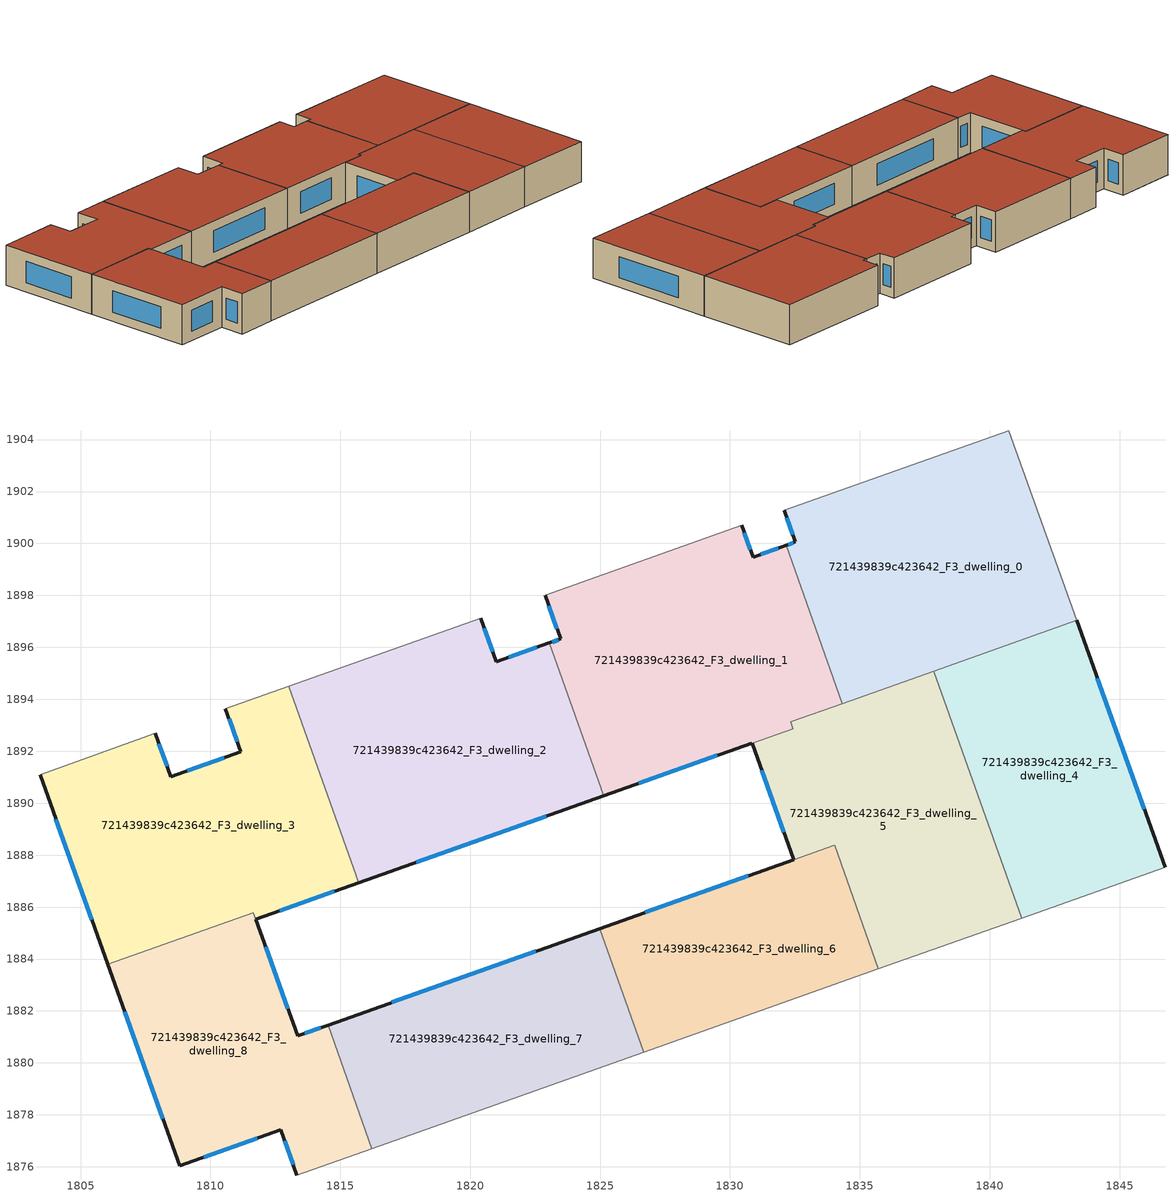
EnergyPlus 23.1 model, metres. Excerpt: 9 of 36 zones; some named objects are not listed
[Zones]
721439839c423642_F3_dwelling_0
 floor to 721439839c423642_F2_dwelling_0 (EU_floor_Construction): 1840.74,1904.35 1843.35,1897.04 1834.32,1893.84 1832.16,1899.93 1832.52,1900.06 1832.08,1901.28 z9
 wall outside (EU_wall_Construction): 1832.08,1901.28 1832.52,1900.06 1832.16,1899.93 z9:12
 wall adiabatic (EU_wall_Construction): 1843.35,1897.04 1840.74,1904.35 1832.08,1901.28 z9:12
 wall to 721439839c423642_F3_dwelling_4 (EU_wall_Construction): 1837.85,1895.09 1843.35,1897.04 z9:12
 wall to 721439839c423642_F3_dwelling_1 (EU_wall_Construction): 1832.16,1899.93 1834.32,1893.84 z9:12
 wall to 721439839c423642_F3_dwelling_5 (EU_wall_Construction): 1834.32,1893.84 1837.85,1895.09 z9:12
 window (EU_Window_Construction): 1832.43,1900.03 1832.25,1899.96 / 1832.18,1900.99 1832.42,1900.34 z9.7:11.3
 roof outside (EU_roof_Construction): 1843.35,1897.04 1840.74,1904.35 1832.08,1901.28 1832.52,1900.06 1832.16,1899.93 1834.32,1893.84 z12
721439839c423642_F3_dwelling_1
 floor to 721439839c423642_F2_dwelling_1 (EU_floor_Construction): 1832.16,1899.93 1834.32,1893.84 1832.34,1893.13 1832.43,1892.88 1830.95,1892.35 1825.14,1890.29 1825.05,1890.54 1823.05,1896.17 1823.48,1896.32 1822.88,1898.01 1830.45,1900.7 1830.89,1899.47 z9
 wall outside (EU_wall_Construction): 1822.88,1898.01 1823.48,1896.32 1823.05,1896.17 / 1832.16,1899.93 1830.89,1899.47 1830.46,1900.7 / 1825.14,1890.29 1830.84,1892.31 z9:12
 wall adiabatic (EU_wall_Construction): 1830.46,1900.7 1822.88,1898.01 z9:12
 wall to 721439839c423642_F3_dwelling_5 (EU_wall_Construction): 1830.85,1892.32 1832.43,1892.88 1832.34,1893.13 1834.32,1893.84 z9:12
 wall to 721439839c423642_F3_dwelling_2 (EU_wall_Construction): 1825.05,1890.54 1825.14,1890.29 / 1823.05,1896.17 1825.05,1890.55 z9:12
 window (EU_Window_Construction): 1823.38,1896.29 1823.15,1896.21 / 1823.02,1897.61 1823.34,1896.72 / 1830.79,1899.76 1830.56,1900.41 / 1831.86,1899.82 1831.19,1899.58 / 1826.48,1890.77 1829.51,1891.84 z9.7:11.3
 roof outside (EU_roof_Construction): 1832.43,1892.88 1832.34,1893.13 1834.32,1893.84 1832.16,1899.93 1830.89,1899.47 1830.45,1900.7 1822.88,1898.01 1823.48,1896.32 1823.05,1896.17 1825.05,1890.54 1825.14,1890.29 z12
721439839c423642_F3_dwelling_2
 floor to 721439839c423642_F2_dwelling_2 (EU_floor_Construction): 1823.05,1896.17 1825.14,1890.29 1815.71,1886.94 1813.02,1894.51 1820.4,1897.12 1821,1895.44 z9
 wall outside (EU_wall_Construction): 1823.05,1896.17 1821,1895.44 1820.4,1897.12 / 1815.71,1886.94 1825.14,1890.29 z9:12
 wall adiabatic (EU_wall_Construction): 1820.4,1897.12 1813.02,1894.51 z9:12
 wall to 721439839c423642_F3_dwelling_3 (EU_wall_Construction): 1813.02,1894.51 1815.61,1887.2 / 1815.61,1887.19 1815.7,1886.94 z9:12
 window (EU_Window_Construction): 1820.86,1895.83 1820.54,1896.73 / 1822.57,1896 1821.48,1895.61 / 1817.92,1887.73 1822.92,1889.5 z9.7:11.3
 roof outside (EU_roof_Construction): 1825.14,1890.29 1825.05,1890.54 1823.05,1896.17 1821,1895.44 1820.4,1897.12 1813.02,1894.51 1815.7,1886.94 z12
721439839c423642_F3_dwelling_3
 floor to 721439839c423642_F2_dwelling_3 (EU_floor_Construction): 1813.02,1894.51 1815.7,1886.94 1811.75,1885.54 1811.66,1885.79 1806.05,1883.8 1803.44,1891.11 1807.88,1892.68 1808.47,1891.02 1811.17,1891.98 1810.58,1893.64 z9
 wall outside (EU_wall_Construction): 1803.44,1891.11 1806.05,1883.8 / 1810.58,1893.64 1811.17,1891.98 1808.47,1891.02 1807.88,1892.68 / 1811.75,1885.54 1815.7,1886.94 z9:12
 wall adiabatic (EU_wall_Construction): 1807.88,1892.68 1803.44,1891.11 / 1813.02,1894.51 1810.58,1893.64 z9:12
 wall to 721439839c423642_F3_dwelling_8 (EU_wall_Construction): 1811.66,1885.79 1811.75,1885.54 / 1806.05,1883.8 1811.65,1885.79 z9:12
 window (EU_Window_Construction): 1804.05,1889.39 1805.43,1885.51 / 1808.33,1891.41 1808.02,1892.29 / 1810.53,1891.76 1809.1,1891.25 / 1810.72,1893.25 1811.03,1892.37 / 1812.67,1885.87 1814.77,1886.61 z9.7:11.3
 roof outside (EU_roof_Construction): 1815.7,1886.94 1813.02,1894.51 1810.58,1893.64 1811.17,1891.98 1808.47,1891.02 1807.88,1892.68 1803.44,1891.11 1806.05,1883.8 1811.66,1885.79 1811.75,1885.54 z12
721439839c423642_F3_dwelling_4
 floor to 721439839c423642_F2_dwelling_4 (EU_floor_Construction): 1843.35,1897.04 1846.75,1887.54 1841.23,1885.58 1837.85,1895.09 z9
 wall outside (EU_wall_Construction): 1846.75,1887.54 1843.35,1897.04 z9:12
 wall adiabatic (EU_wall_Construction): 1841.23,1885.58 1846.75,1887.54 z9:12
 wall to 721439839c423642_F3_dwelling_5 (EU_wall_Construction): 1837.85,1895.09 1841.23,1885.58 z9:12
 window (EU_Window_Construction): 1845.95,1889.77 1844.15,1894.81 z9.7:11.3
 roof outside (EU_roof_Construction): 1846.75,1887.54 1843.35,1897.04 1837.85,1895.09 1841.23,1885.58 z12
721439839c423642_F3_dwelling_5
 floor to 721439839c423642_F2_dwelling_5 (EU_floor_Construction): 1837.85,1895.09 1841.23,1885.58 1835.72,1883.62 1834.03,1888.38 1832.46,1887.83 1830.85,1892.32 1832.43,1892.88 1832.34,1893.13 z9
 wall outside (EU_wall_Construction): 1830.85,1892.32 1832.46,1887.83 z9:12
 wall adiabatic (EU_wall_Construction): 1835.72,1883.62 1841.23,1885.58 z9:12
 wall to 721439839c423642_F3_dwelling_6 (EU_wall_Construction): 1832.46,1887.83 1834.02,1888.38 / 1834.03,1888.38 1835.72,1883.62 z9:12
 window (EU_Window_Construction): 1831.23,1891.26 1832.08,1888.88 z9.7:11.3
 roof outside (EU_roof_Construction): 1841.23,1885.58 1837.85,1895.09 1832.34,1893.13 1832.43,1892.88 1830.85,1892.32 1832.46,1887.83 1834.02,1888.38 1835.72,1883.62 z12
721439839c423642_F3_dwelling_6
 floor to 721439839c423642_F2_dwelling_6 (EU_floor_Construction): 1834.02,1888.38 1835.72,1883.62 1826.68,1880.41 1824.99,1885.17 z9
 wall outside (EU_wall_Construction): 1832.45,1887.83 1824.99,1885.17 z9:12
 wall adiabatic (EU_wall_Construction): 1826.68,1880.41 1835.72,1883.62 z9:12
 wall to 721439839c423642_F3_dwelling_7 (EU_wall_Construction): 1824.99,1885.17 1826.68,1880.41 z9:12
 window (EU_Window_Construction): 1830.7,1887.2 1826.74,1885.8 z9.7:11.3
 roof outside (EU_roof_Construction): 1835.72,1883.62 1834.02,1888.38 1824.99,1885.17 1826.68,1880.41 z12
721439839c423642_F3_dwelling_7
 floor to 721439839c423642_F2_dwelling_7 (EU_floor_Construction): 1824.99,1885.17 1826.68,1880.41 1816.22,1876.7 1814.53,1881.46 z9
 wall outside (EU_wall_Construction): 1824.99,1885.17 1814.53,1881.46 z9:12
 wall adiabatic (EU_wall_Construction): 1816.22,1876.7 1826.68,1880.41 z9:12
 wall to 721439839c423642_F3_dwelling_8 (EU_wall_Construction): 1814.53,1881.46 1816.22,1876.7 z9:12
 window (EU_Window_Construction): 1822.53,1884.3 1816.98,1882.33 z9.7:11.3
 roof outside (EU_roof_Construction): 1826.68,1880.41 1824.99,1885.17 1814.53,1881.46 1816.22,1876.7 z12
721439839c423642_F3_dwelling_8
 floor to 721439839c423642_F2_dwelling_8 (EU_floor_Construction): 1811.65,1885.79 1813.35,1881.04 1814.53,1881.46 1816.22,1876.7 1813.32,1875.67 1812.7,1877.42 1808.82,1876.04 1806.05,1883.8 z9
 wall outside (EU_wall_Construction): 1806.05,1883.8 1808.82,1876.04 1812.71,1877.42 1813.33,1875.67 / 1814.53,1881.46 1813.35,1881.04 1811.75,1885.53 z9:12
 wall adiabatic (EU_wall_Construction): 1813.33,1875.67 1816.22,1876.7 z9:12
 window (EU_Window_Construction): 1812.85,1877.01 1813.18,1876.08 / 1809.73,1876.36 1811.79,1877.1 / 1806.7,1881.97 1808.17,1877.86 / 1812.98,1882.1 1812.12,1884.48 / 1814.25,1881.36 1813.63,1881.14 z9.7:11.3
 roof outside (EU_roof_Construction): 1816.22,1876.7 1814.53,1881.46 1813.35,1881.04 1811.66,1885.79 1806.05,1883.8 1808.82,1876.04 1812.71,1877.42 1813.33,1875.67 z12
[Building]
EU S2 Campaign: North Axis=0; Terrain=City; Solar Distribution=FullExterior
[Site:Location]
Budapest.Ferenc.Liszt.Intl.AP: Latitude=47.437; Longitude=19.256; Time Zone=1; Elevation=185
[SizingPeriod:WeatherFileDays]
AnnualSizingPeriod: Begin Month=1; Begin Day of Month=1; End Month=12; End Day of Month=31; Day of Week for Start Day=Monday; Use Weather File Daylight Saving Period=No; Use Weather File Rain and Snow Indicators=No
[MATERIAL]
EU_InternalMass_Material: Roughness=MediumRough; Thickness=0.1; Conductivity=1; Density=1800; Specific Heat=900; Thermal Absorptance=0.9; Solar Absorptance=0.7; Visible Absorptance=0.7
[MATERIAL:NOMASS] Roughness=MediumRough; Thermal Absorptance=0.9; Solar Absorptance=0.7; Visible Absorptance=0.7
Name | Thermal Resistance
EU_wall_NoMass | 0.832559
EU_roof_NoMass | 1.39638
EU_floor_NoMass | 0.872794
[WINDOWMATERIAL:SIMPLEGLAZINGSYSTEM]
EU_Window_SimpleGlazing: UFactor=2.79869; Solar Heat Gain Coefficient=0.75; Visible Transmittance=0.75
[CONSTRUCTION]
EU_wall_Construction: EU_wall_NoMass
EU_roof_Construction: EU_roof_NoMass
EU_floor_Construction: EU_floor_NoMass
EU_Window_Construction: EU_Window_SimpleGlazing
EU_InternalMass_Construction: EU_InternalMass_Material
[ZONE] Type=1; Multiplier=1; Ceiling Height=autocalculate; Floor Area=autocalculate; Part of Total Floor Area=Yes
Name | Volume
721439839c423642_F3_dwelling_0 | 221.374
721439839c423642_F3_dwelling_1 | 227.658
721439839c423642_F3_dwelling_2 | 229.352
721439839c423642_F3_dwelling_3 | 224.738
721439839c423642_F3_dwelling_4 | 177.123
721439839c423642_F3_dwelling_5 | 200.995
721439839c423642_F3_dwelling_6 | 145.432
721439839c423642_F3_dwelling_7 | 168.233
721439839c423642_F3_dwelling_8 | 176.061
[INTERNALMASS] Construction=EU_InternalMass_Construction
Name | Zone or ZoneList | Surface Area
721439839c423642_F3_dwelling_0_EU_InternalMass | 721439839c423642_F3_dwelling_0 | 73.7915
721439839c423642_F3_dwelling_1_EU_InternalMass | 721439839c423642_F3_dwelling_1 | 75.8924
721439839c423642_F3_dwelling_2_EU_InternalMass | 721439839c423642_F3_dwelling_2 | 76.4741
721439839c423642_F3_dwelling_3_EU_InternalMass | 721439839c423642_F3_dwelling_3 | 74.913
721439839c423642_F3_dwelling_4_EU_InternalMass | 721439839c423642_F3_dwelling_4 | 59.0411
721439839c423642_F3_dwelling_5_EU_InternalMass | 721439839c423642_F3_dwelling_5 | 66.9946
721439839c423642_F3_dwelling_6_EU_InternalMass | 721439839c423642_F3_dwelling_6 | 48.477
721439839c423642_F3_dwelling_7_EU_InternalMass | 721439839c423642_F3_dwelling_7 | 56.0775
721439839c423642_F3_dwelling_8_EU_InternalMass | 721439839c423642_F3_dwelling_8 | 58.7015
[OTHEREQUIPMENT] Fuel Type=Electricity; Design Level Calculation Method=Watts/Area; Power per Zone Floor Area=1; Fraction Latent=0; Fraction Radiant=0; Fraction Lost=0; Carbon Dioxide Generation Rate=0; EndUse Subcategory=EU_Step8_InternalGains
Name | Zone or ZoneList or Space or SpaceList | Schedule
EU_Step8_InternalGain_721439839c423642_F3_dwelling_0_f000 | 721439839c423642_F3_dwelling_0 | EU_Step8_GainSchedule_721439839c423642_F3_dwelling_0_f000
EU_Step8_InternalGain_721439839c423642_F3_dwelling_1_f000 | 721439839c423642_F3_dwelling_1 | EU_Step8_GainSchedule_721439839c423642_F3_dwelling_1_f000
EU_Step8_InternalGain_721439839c423642_F3_dwelling_2_f000 | 721439839c423642_F3_dwelling_2 | EU_Step8_GainSchedule_721439839c423642_F3_dwelling_2_f000
EU_Step8_InternalGain_721439839c423642_F3_dwelling_3_f000 | 721439839c423642_F3_dwelling_3 | EU_Step8_GainSchedule_721439839c423642_F3_dwelling_3_f000
EU_Step8_InternalGain_721439839c423642_F3_dwelling_4_f000 | 721439839c423642_F3_dwelling_4 | EU_Step8_GainSchedule_721439839c423642_F3_dwelling_4_f000
EU_Step8_InternalGain_721439839c423642_F3_dwelling_5_f000 | 721439839c423642_F3_dwelling_5 | EU_Step8_GainSchedule_721439839c423642_F3_dwelling_5_f000
EU_Step8_InternalGain_721439839c423642_F3_dwelling_6_f000 | 721439839c423642_F3_dwelling_6 | EU_Step8_GainSchedule_721439839c423642_F3_dwelling_6_f000
EU_Step8_InternalGain_721439839c423642_F3_dwelling_7_f000 | 721439839c423642_F3_dwelling_7 | EU_Step8_GainSchedule_721439839c423642_F3_dwelling_7_f000
EU_Step8_InternalGain_721439839c423642_F3_dwelling_8_f000 | 721439839c423642_F3_dwelling_8 | EU_Step8_GainSchedule_721439839c423642_F3_dwelling_8_f000
[ZONEVENTILATION:DESIGNFLOWRATE] Schedule=EU_AlwaysOn; Design Flow Rate Calculation Method=AirChanges/Hour; Air Changes per Hour=0.475469; Ventilation Type=Natural; Fan Pressure Rise=0; Fan Total Efficiency=1; Constant Term Coefficient=1; Temperature Term Coefficient=0; Velocity Term Coefficient=0; Velocity Squared Term Coefficient=0; Minimum Indoor Temperature=-100; Maximum Indoor Temperature=100; Delta Temperature=-100; Minimum Outdoor Temperature=-100; Maximum Outdoor Temperature=100; Maximum Wind Speed=40
Name | Zone or ZoneList or Space or SpaceList
EU_ConstantAir_721439839c423642_F3_dwelling_0 | 721439839c423642_F3_dwelling_0
EU_ConstantAir_721439839c423642_F3_dwelling_1 | 721439839c423642_F3_dwelling_1
EU_ConstantAir_721439839c423642_F3_dwelling_2 | 721439839c423642_F3_dwelling_2
EU_ConstantAir_721439839c423642_F3_dwelling_3 | 721439839c423642_F3_dwelling_3
EU_ConstantAir_721439839c423642_F3_dwelling_4 | 721439839c423642_F3_dwelling_4
EU_ConstantAir_721439839c423642_F3_dwelling_5 | 721439839c423642_F3_dwelling_5
EU_ConstantAir_721439839c423642_F3_dwelling_6 | 721439839c423642_F3_dwelling_6
EU_ConstantAir_721439839c423642_F3_dwelling_7 | 721439839c423642_F3_dwelling_7
EU_ConstantAir_721439839c423642_F3_dwelling_8 | 721439839c423642_F3_dwelling_8
[HVACTEMPLATE:ZONE:IDEALLOADSAIRSYSTEM] System Availability Schedule=EU_AlwaysOn; Maximum Heating Supply Air Temperature=50; Minimum Cooling Supply Air Temperature=13; Maximum Heating Supply Air Humidity Ratio=0.0156; Minimum Cooling Supply Air Humidity Ratio=0.0077; Heating Limit=NoLimit; Cooling Limit=NoLimit; Heating Availability Schedule=EU_AlwaysOn; Cooling Availability Schedule=EU_CoolingOff; Dehumidification Control Type=ConstantSensibleHeatRatio; Cooling Sensible Heat Ratio=0.7; Dehumidification Setpoint=60; Humidification Control Type=None; Humidification Setpoint=30; Outdoor Air Method=None; Outdoor Air Flow Rate per Person=0.00944; Outdoor Air Flow Rate per Zone Floor Area=0; Outdoor Air Flow Rate per Zone=0; Demand Controlled Ventilation Type=None; Outdoor Air Economizer Type=NoEconomizer; Heat Recovery Type=None; Sensible Heat Recovery Effectiveness=0.7; Latent Heat Recovery Effectiveness=0.65
Name | Template Thermostat
721439839c423642_F3_dwelling_0 | EU_HeatOnly_721439839c423642_F3_dwelling_0
721439839c423642_F3_dwelling_1 | EU_HeatOnly_721439839c423642_F3_dwelling_1
721439839c423642_F3_dwelling_2 | EU_HeatOnly_721439839c423642_F3_dwelling_2
721439839c423642_F3_dwelling_3 | EU_HeatOnly_721439839c423642_F3_dwelling_3
721439839c423642_F3_dwelling_4 | EU_HeatOnly_721439839c423642_F3_dwelling_4
721439839c423642_F3_dwelling_5 | EU_HeatOnly_721439839c423642_F3_dwelling_5
721439839c423642_F3_dwelling_6 | EU_HeatOnly_721439839c423642_F3_dwelling_6
721439839c423642_F3_dwelling_7 | EU_HeatOnly_721439839c423642_F3_dwelling_7
721439839c423642_F3_dwelling_8 | EU_HeatOnly_721439839c423642_F3_dwelling_8
[SIZING:ZONE] Zone Cooling Design Supply Air Temperature Input Method=SupplyAirTemperature; Zone Cooling Design Supply Air Temperature=13; Zone Heating Design Supply Air Temperature Input Method=SupplyAirTemperature; Zone Heating Design Supply Air Temperature=50; Zone Cooling Design Supply Air Humidity Ratio=0.008; Zone Heating Design Supply Air Humidity Ratio=0.008; Cooling Design Air Flow Method=DesignDay; Cooling Design Air Flow Rate=0; Cooling Minimum Air Flow per Zone Floor Area=0.000762; Cooling Minimum Air Flow=0; Cooling Minimum Air Flow Fraction=0.2; Heating Design Air Flow Method=DesignDay; Heating Design Air Flow Rate=0; Heating Maximum Air Flow per Zone Floor Area=0.002032; Heating Maximum Air Flow=0.141576; Heating Maximum Air Flow Fraction=0.3; Account for Dedicated Outdoor Air System=No; Dedicated Outdoor Air System Control Strategy=NeutralSupplyAir; Dedicated Outdoor Air Low Setpoint Temperature for Design=autosize; Dedicated Outdoor Air High Setpoint Temperature for Design=autosize; Zone Load Sizing Method=Sensible Load Only No Latent Load; Zone Latent Cooling Design Supply Air Humidity Ratio Input Method=HumidityRatioDifference; Zone Cooling Design Supply Air Humidity Ratio Difference=0.005; Zone Latent Heating Design Supply Air Humidity Ratio Input Method=HumidityRatioDifference; Zone Humidification Design Supply Air Humidity Ratio Difference=0.005
721439839c423642_F3_dwelling_0; 721439839c423642_F3_dwelling_1; 721439839c423642_F3_dwelling_2; 721439839c423642_F3_dwelling_3; 721439839c423642_F3_dwelling_4; 721439839c423642_F3_dwelling_5; 721439839c423642_F3_dwelling_6; 721439839c423642_F3_dwelling_7; 721439839c423642_F3_dwelling_8
[SCHEDULE:CONSTANT]
Name | Hourly Value
EU_AlwaysOn | 1
EU_CoolingOff | 0
[SCHEDULE:FILE] Column Number=1; Rows to Skip at Top=0; Number of Hours of Data=8760; Column Separator=Comma; Interpolate to Timestep=No; Minutes per Item=60; Adjust Schedule for Daylight Savings=Yes
Name | File
EU_Step8_GainSchedule_721439839c423642_F3_dwelling_0_f000 | ../../schedules/721439839c423642/721439839c423642_F3_dwelling_0_f000_gain.csv
EU_Step8_GainSchedule_721439839c423642_F3_dwelling_1_f000 | ../../schedules/721439839c423642/721439839c423642_F3_dwelling_1_f000_gain.csv
EU_Step8_GainSchedule_721439839c423642_F3_dwelling_2_f000 | ../../schedules/721439839c423642/721439839c423642_F3_dwelling_2_f000_gain.csv
EU_Step8_GainSchedule_721439839c423642_F3_dwelling_3_f000 | ../../schedules/721439839c423642/721439839c423642_F3_dwelling_3_f000_gain.csv
EU_Step8_GainSchedule_721439839c423642_F3_dwelling_4_f000 | ../../schedules/721439839c423642/721439839c423642_F3_dwelling_4_f000_gain.csv
EU_Step8_GainSchedule_721439839c423642_F3_dwelling_5_f000 | ../../schedules/721439839c423642/721439839c423642_F3_dwelling_5_f000_gain.csv
EU_Step8_GainSchedule_721439839c423642_F3_dwelling_6_f000 | ../../schedules/721439839c423642/721439839c423642_F3_dwelling_6_f000_gain.csv
EU_Step8_GainSchedule_721439839c423642_F3_dwelling_7_f000 | ../../schedules/721439839c423642/721439839c423642_F3_dwelling_7_f000_gain.csv
EU_Step8_GainSchedule_721439839c423642_F3_dwelling_8_f000 | ../../schedules/721439839c423642/721439839c423642_F3_dwelling_8_f000_gain.csv
